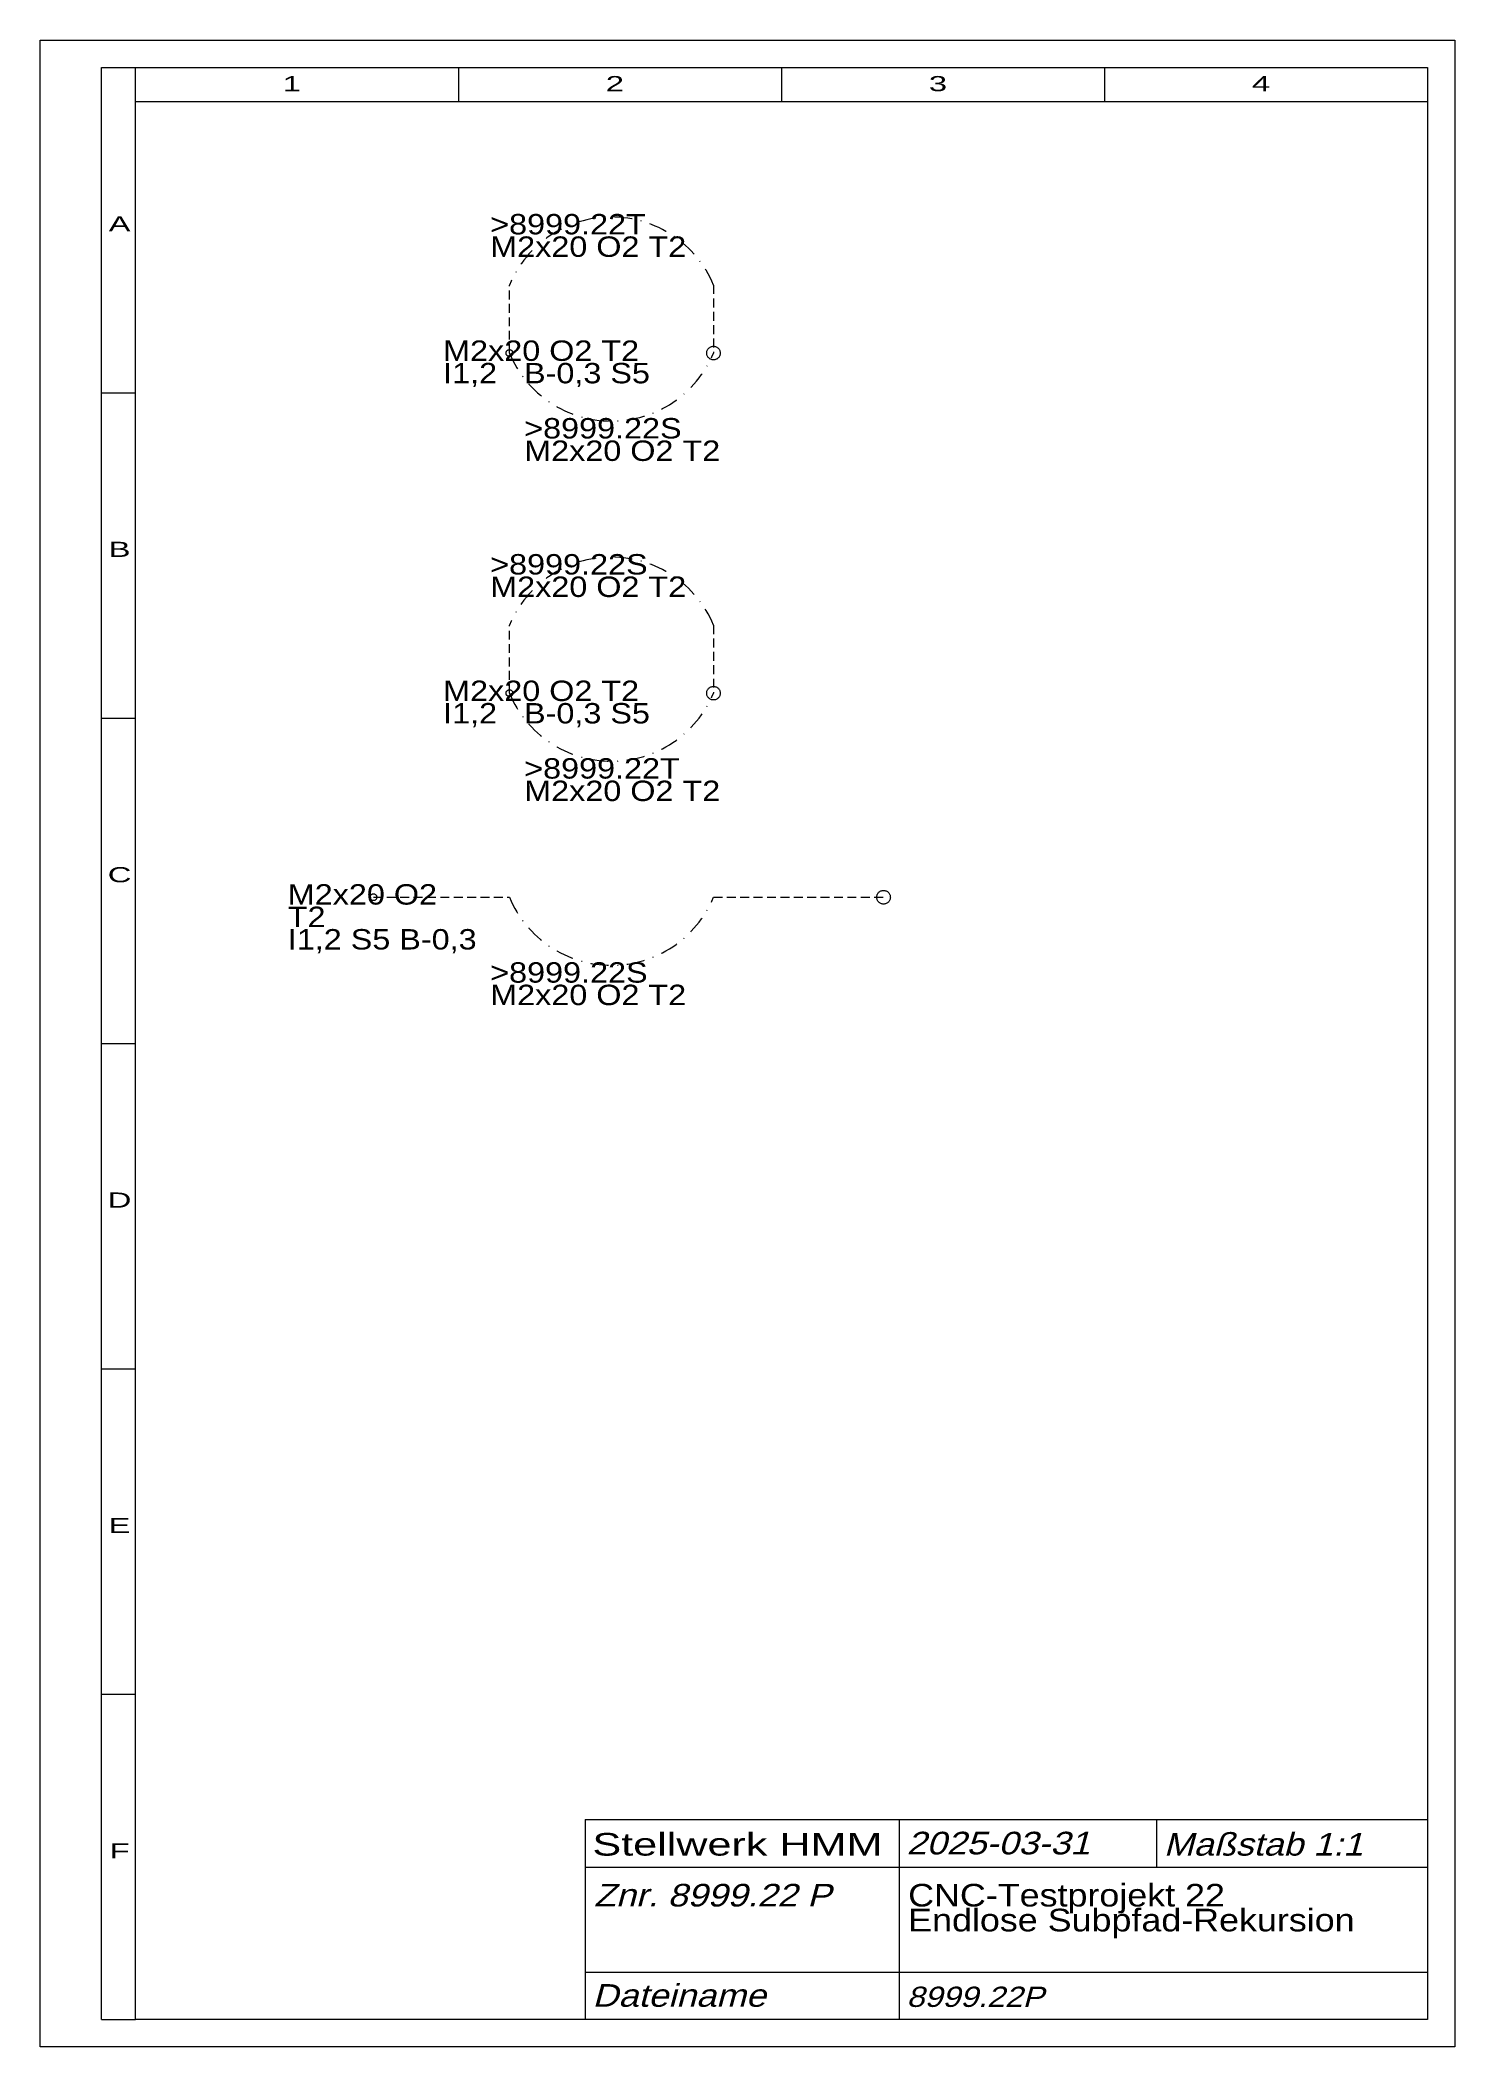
# Model space of a CAD drawing. Extents: x 1 to 209, y 1 to 296.
import ezdxf
from ezdxf.enums import TextEntityAlignment as Align

# ---------------------------------------------------------------- set-up
doc = ezdxf.new("R2010")
doc.units = 0
doc.header["$LTSCALE"] = 5.25
for name, pattern in [('DASHDOT', [1, 0.5, -0.25, 0, -0.25]), ('HIDDEN', [0.375, 0.25, -0.125]), ('PHANTOM', [2.5, 1.25, -0.25, 0.25, -0.25, 0.25, -0.25])]:
    doc.linetypes.add(name, pattern=pattern)
for name, color, linetype, lineweight in [('8999_22P', 30, 'CONTINUOUS', 13), ('8999_22S', 230, 'CONTINUOUS', 13), ('8999_22T', 190, 'CONTINUOUS', 13), ('8999___', 234, 'DASHDOT', 0), ('BESCHRIFTUNG0', 7, 'CONTINUOUS', 25), ('STANDARD', 7, 'CONTINUOUS', 0)]:
    doc.layers.add(name, color=color, linetype=linetype, lineweight=lineweight)
doc.styles.add('Arial', font='arial.ttf')

msp = doc.modelspace()

# ---------------------------------------------------------------- linework, layer by layer
at = {"layer": '8999_22P', "linetype": 'HIDDEN'}
for p, q in [((50, 170), (70, 170)), ((100, 170), (125, 170))]:
    msp.add_line(p, q, dxfattribs=at)
at = {"layer": '8999_22P', "linetype": 'PHANTOM'}
for centre, radius in [((50, 170), 0.5), ((125, 170), 1)]:
    msp.add_circle(centre, radius, dxfattribs=at)
at = {"layer": '8999_22P', "linetype": 'DASHDOT'}
msp.add_arc((85, 176.25), 16.25, 202.6199, 337.3801, dxfattribs=at)
at = {"layer": '8999_22S', "linetype": 'HIDDEN'}
for p, q in [((70, 250), (70, 260)), ((100, 260), (100, 250))]:
    msp.add_line(p, q, dxfattribs=at)
at = {"layer": '8999_22S', "linetype": 'PHANTOM'}
for centre, radius in [((100, 250), 1), ((70, 250), 0.5)]:
    msp.add_circle(centre, radius, dxfattribs=at)
at = {"layer": '8999_22S', "linetype": 'DASHDOT'}
msp.add_arc((85, 253.75), 16.25, 22.6199, 157.3801, dxfattribs=at)
at = {"layer": '8999_22T', "linetype": 'HIDDEN'}
for p, q in [((70, 200), (70, 210)), ((100, 210), (100, 200))]:
    msp.add_line(p, q, dxfattribs=at)
at = {"layer": '8999_22T', "linetype": 'PHANTOM'}
for centre, radius in [((100, 200), 1), ((70, 200), 0.5)]:
    msp.add_circle(centre, radius, dxfattribs=at)
at = {"layer": '8999_22T', "linetype": 'DASHDOT'}
msp.add_arc((85, 203.75), 16.25, 22.6199, 157.3801, dxfattribs=at)
at = {"layer": '8999___', "linetype": 'DASHDOT'}
for centre in [(85, 256.25), (85, 206.25)]:
    msp.add_arc(centre, 16.25, 202.6199, 337.3801, dxfattribs=at)
at = {"layer": 'STANDARD'}
for p, q in [((1, 1), (1, 296)), ((1, 296), (209, 296)), ((209, 296), (209, 1)), ((10, 5), (10, 292)), ((10, 292), (15, 292)), ((15, 292), (205, 292)), ((15, 287), (15, 292)), ((62.5, 292), (62.5, 287)), ((110, 292), (110, 287)), ((157.5, 292), (157.5, 287)), ((205, 292), (205, 287)), ((15, 287), (205, 287)), ((15, 5), (15, 287)), ((205, 287), (205, 5)), ((10, 244.17), (15, 244.17)), ((10, 196.33), (15, 196.33)), ((205, 182.12), (205, 5.12)), ((10, 148.5), (15, 148.5)), ((10, 100.67), (15, 100.67)), ((10, 52.83), (15, 52.83)), ((10, 5), (15, 5)), ((205, 5), (15, 5)), ((209, 1), (1, 1))]:
    msp.add_line(p, q, dxfattribs=at)
at = {"layer": 'STANDARD', "lineweight": 0}
for p, q in [((81.11, 34.4), (205, 34.4)), ((81.11, 34.4), (81.11, 5)), ((127.31, 34.4), (127.31, 5)), ((165.11, 34.4), (165.11, 27.4)), ((81.11, 27.4), (205, 27.4)), ((81.11, 12), (205, 12))]:
    msp.add_line(p, q, dxfattribs=at)

# ---------------------------------------------------------------- texts
at = {"layer": '8999_22P', "char_height": 3, "attachment_point": 7, "line_spacing_factor": 0.66, "style": 'Arial'}
for s, insert in [('\\W1.135076;M2x20 O2\\PT2\\PI1,2 S5 B-0,3\\P', (37.41, 161.76)), ('\\W1.135114;>8999.22S\\PM2x20 O2 T2\\P', (67.17, 154.1))]:
    msp.add_mtext(s, dxfattribs=dict(at, insert=insert))
at = {"layer": '8999_22S', "char_height": 3, "attachment_point": 7, "line_spacing_factor": 0.66, "style": 'Arial'}
for s, insert in [('\\W1.135137;>8999.22T\\PM2x20 O2 T2\\P', (67.17, 264.1)), ('\\W1.135082;M2x20 O2 T2\\PI1,2   B-0,3 S5\\P', (60.25, 244.99))]:
    msp.add_mtext(s, dxfattribs=dict(at, insert=insert))
at = {"layer": '8999_22T', "char_height": 3, "attachment_point": 7, "line_spacing_factor": 0.66, "style": 'Arial'}
for s, insert in [('\\W1.135114;>8999.22S\\PM2x20 O2 T2\\P', (67.17, 214.1)), ('\\W1.135082;M2x20 O2 T2\\PI1,2   B-0,3 S5\\P', (60.25, 194.99))]:
    msp.add_mtext(s, dxfattribs=dict(at, insert=insert))
at = {"layer": '8999___', "char_height": 3, "attachment_point": 7, "line_spacing_factor": 0.66, "style": 'Arial'}
for s, insert in [('\\W1.135114;>8999.22S\\PM2x20 O2 T2\\P', (72.17, 234.1)), ('\\W1.135137;>8999.22T\\PM2x20 O2 T2\\P', (72.17, 184.1))]:
    msp.add_mtext(s, dxfattribs=dict(at, insert=insert))
at = {"layer": 'BESCHRIFTUNG0', "style": 'Arial', "width": 1.365378}
msp.add_text('Stellwerk HMM', height=3.325, dxfattribs=at).set_placement((82.2, 32.44), align=Align.TOP_LEFT)
at = {"layer": 'BESCHRIFTUNG0', "style": 'Arial', "oblique": 15}
for s, height, width, p in [('2025-03-31', 3.325, 1.135137, (128.4, 32.62)), ('Maßstab 1:1', 3.325, 1.134935, (166.2, 32.44)), ('Znr. 8999.22 P', 3.325, 1.134919, (82.42, 24.96)), ('Dateiname', 3.325, 1.135074, (82.2, 10.22)), ('8999.22P', 2.975, 1.134904, (128.4, 9.85))]:
    msp.add_text(s, height=height, dxfattribs=dict(at, width=width)).set_placement(p, align=Align.TOP_LEFT)
at = {"layer": 'BESCHRIFTUNG0', "insert": (128.62, 24.96), "char_height": 3.325, "attachment_point": 1, "line_spacing_factor": 0.66, "style": 'Arial'}
msp.add_mtext('\\W1.134984;CNC-Testprojekt 22\\PEndlose Subpfad-Rekursion', dxfattribs=at)
at = {"layer": 'STANDARD', "style": 'Arial'}
for s, width, p in [('1', 1.547923, (38, 290.72)), ('2', 1.547922, (85.5, 290.72)), ('3', 1.547923, (133, 290.72)), ('4', 1.547923, (180.5, 290.72)), ('A', 1.547987, (12.68, 270.1)), ('B', 1.547987, (12.68, 222.26)), ('C', 1.548103, (12.68, 174.43)), ('D', 1.548104, (12.68, 126.6)), ('E', 1.547987, (12.68, 78.76)), ('F', 1.547769, (12.68, 30.93))]:
    msp.add_text(s, height=2.23, dxfattribs=dict(at, width=width)).set_placement(p, align=Align.TOP_CENTER)

doc.saveas('drawing.dxf')
